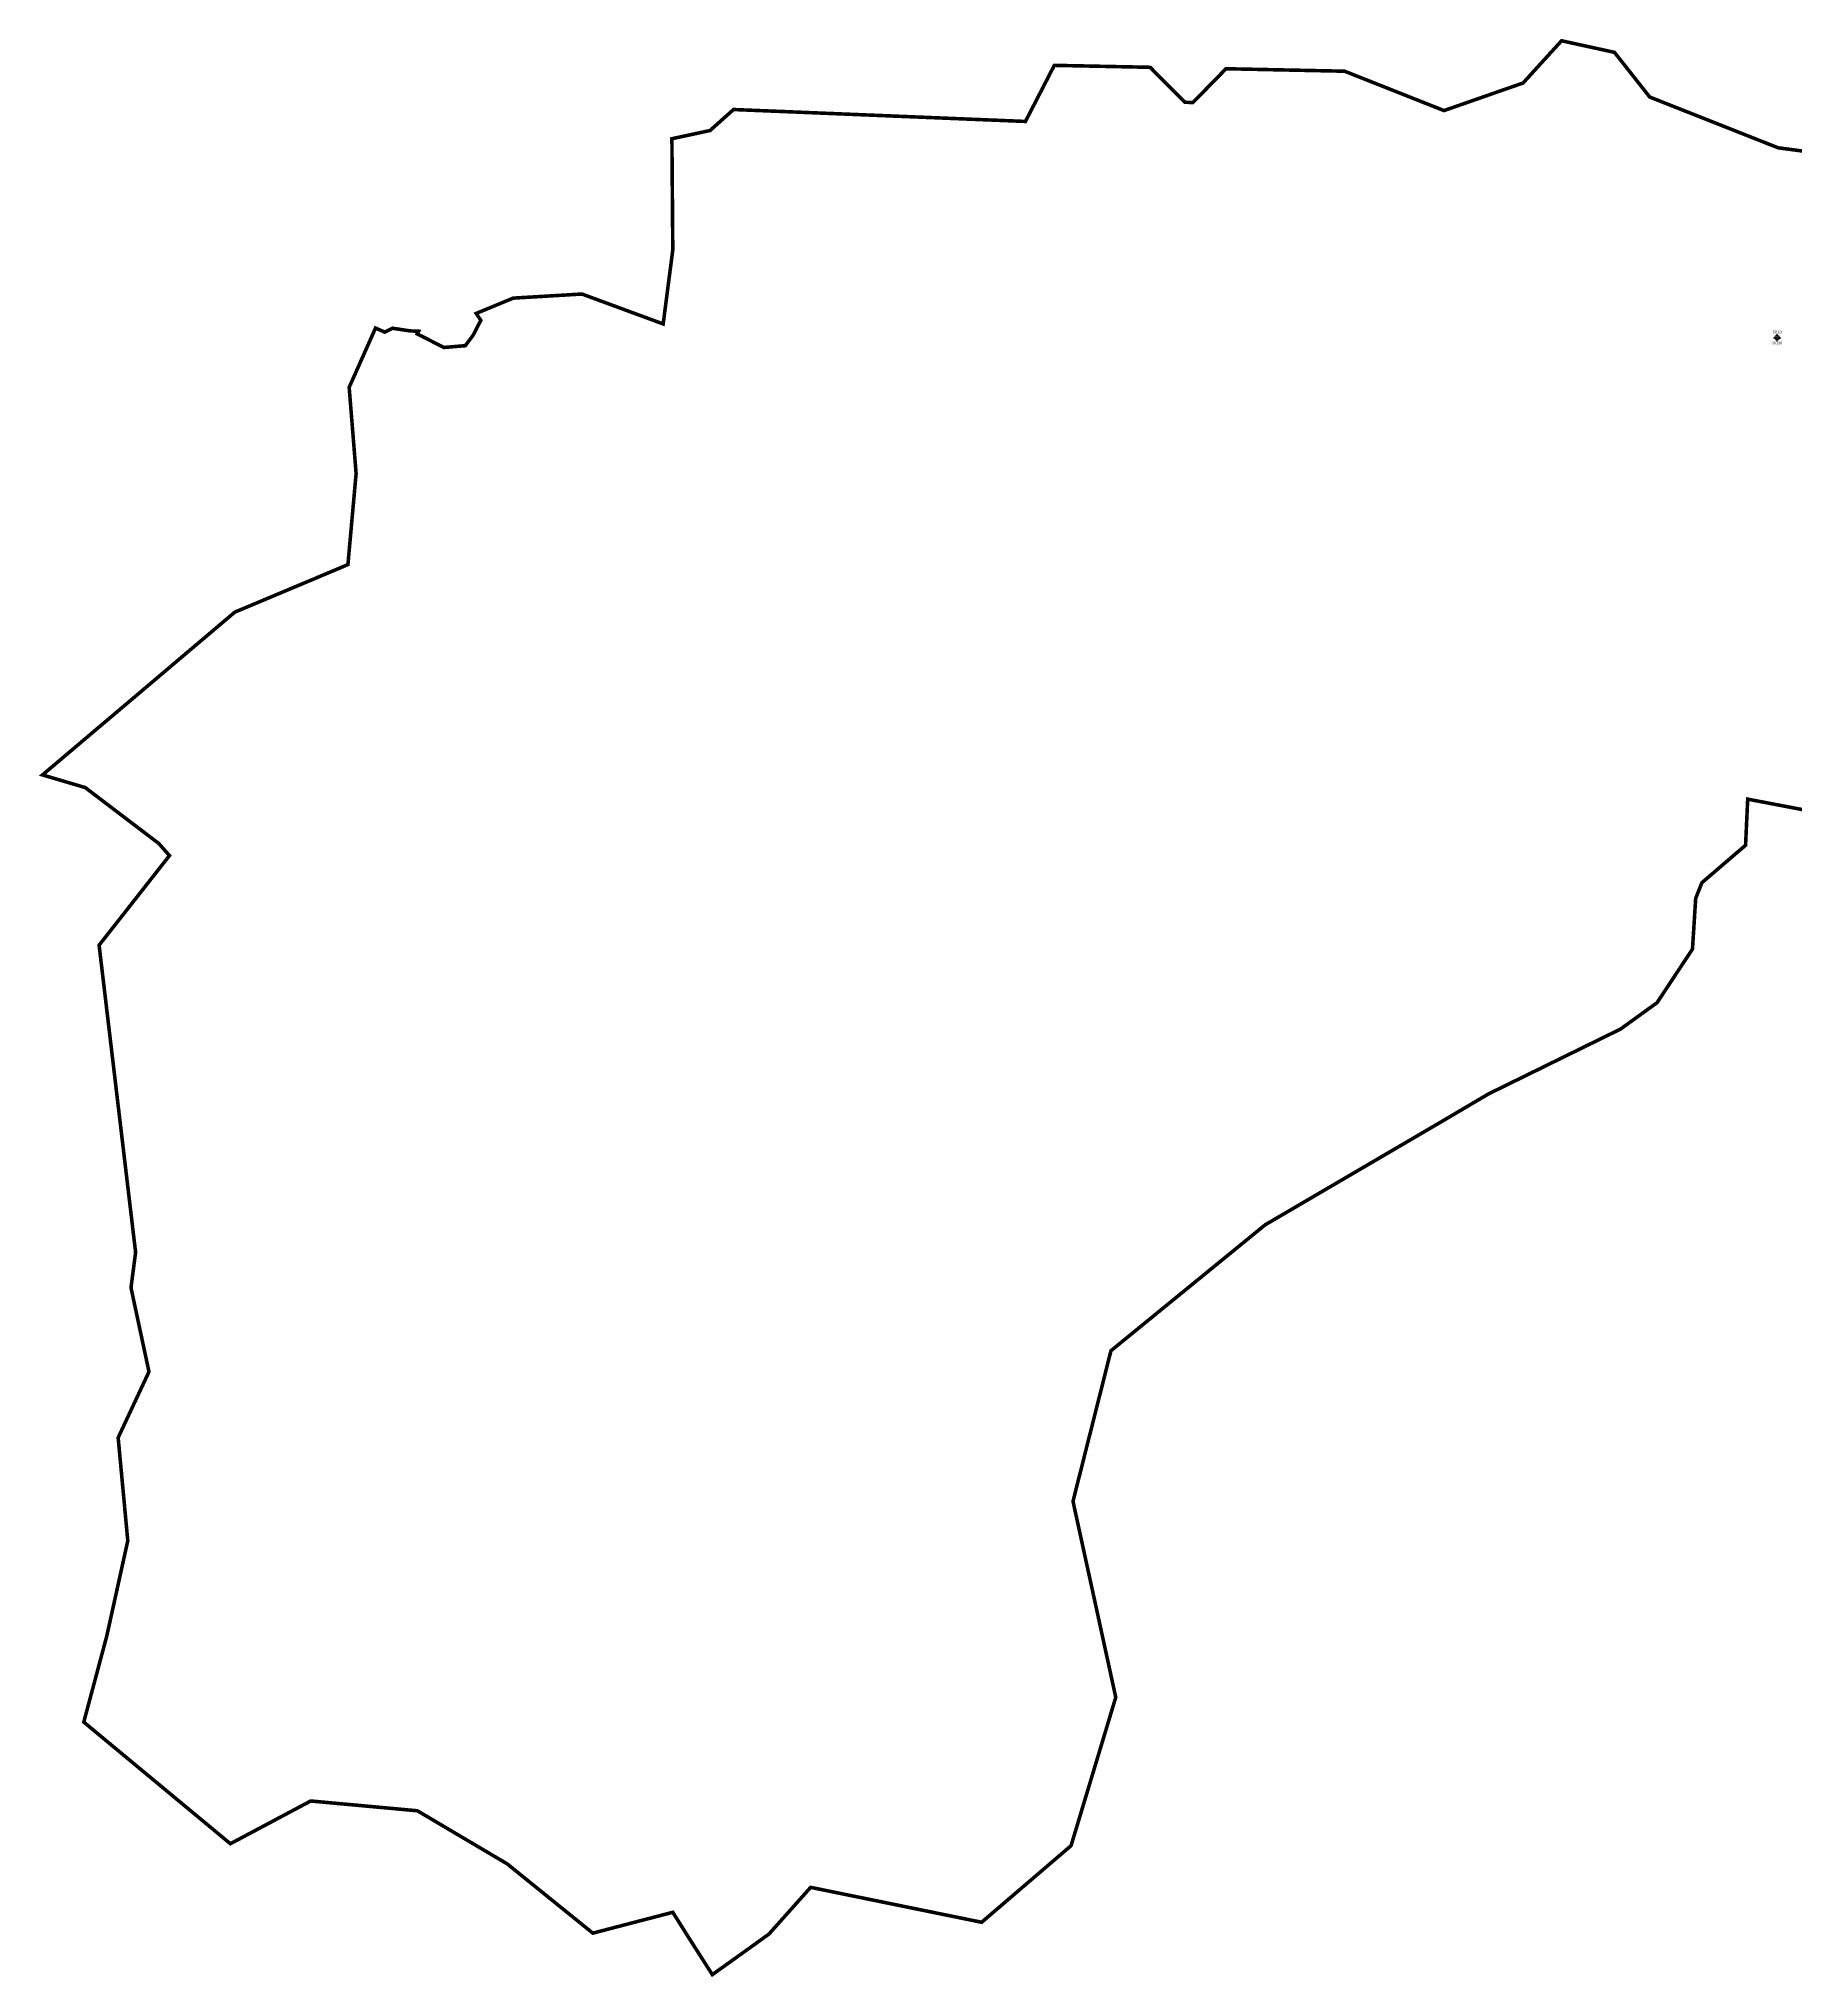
# Model space of a CAD drawing. Extents: x 246623 to 248613, y 375045 to 376133.
# Drawn here: x 246623 to 247609, y 375045 to 376133 of the extents above; entities that cross this region are included whole.
import ezdxf
from ezdxf.enums import TextEntityAlignment as Align

# ---------------------------------------------------------------- set-up
doc = ezdxf.new("R2010")
doc.units = 0
doc.header["$MEASUREMENT"] = 0
doc.linetypes.add('boundary', pattern=[170, 150, -4, 4, -4, 4, -4])
doc.layers.add('-00-경계_369-1 369 매입(20240430)', color=7, linetype='CONTINUOUS')
doc.layers.add('기준점', color=1, linetype='CONTINUOUS')
doc.styles.add('JKS_FONT', font='', dxfattribs={"height": 1.5})
doc.styles.get('JKS_FONT').set_extended_font_data('Expo M')

# ---------------------------------------------------------------- blocks, each defined once
blk = doc.blocks.new('기준점')
at = {"layer": '기준점', "linetype": 'Continuous'}
for p, q in [((-2.1, 0), (2.1, 0)), ((0, -2.1), (0, 2.1))]:
    blk.add_line(p, q, dxfattribs=at)
blk.add_circle((0, 0), 1.27, dxfattribs=at)

msp = doc.modelspace()

# ---------------------------------------------------------------- linework, layer by layer
at = {"layer": '-00-경계_369-1 369 매입(20240430)', "color": 1, "linetype": 'boundary', "const_width": 2}
msp.add_lwpolyline([(247627.1, 376068.3), (247599.2, 376072), (247527.1, 376100.5), (247507.3, 376125.6), (247477.6, 376132.1), (247456, 376108.4), (247411.6, 376092.9), (247355.8, 376115), (247289.2, 376116.4), (247270.6, 376097.4), (247266.1, 376097.6), (247246.6, 376117.2), (247192.8, 376118.3), (247176.6, 376086.8), (247012.7, 376093.5), (246999.5, 376081.7), (246978.1, 376077.1), (246978.6, 376014.7), (246973.7, 375977), (246973.2, 375973.1), (246927.6, 375989.9), (246889, 375987.6), (246868.2, 375979), (246870.8, 375975.1), (246866.5, 375966.8), (246862.1, 375960.9), (246850.1, 375959.9), (246835.1, 375967.5), (246835.9, 375969), (246831.1, 375969.2), (246821.2, 375970.7), (246816.9, 375968.5), (246811.7, 375970.8), (246796.9, 375937.5), (246800.8, 375889.1), (246796.2, 375838), (246777.5, 375830.1), (246732.7, 375811.3), (246698.2, 375782.1), (246686.3, 375772), (246624.7, 375719.9), (246648.7, 375712.8), (246690, 375681.4), (246696, 375674.6), (246656.5, 375624.3), (246677, 375451.8), (246674.4, 375432), (246684.5, 375384.8), (246667.2, 375347.8), (246672.6, 375289.9), (246660.8, 375236.4), (246647.9, 375188.1), (246730.2, 375119.8), (246775.3, 375143.8), (246835.2, 375138.3), (246885.6, 375108.5), (246933.7, 375069.6), (246978.6, 375081.3), (246987.4, 375067.3), (247000.8, 375046.3), (247022.2, 375061.6), (247032.6, 375069.1), (247056, 375095.3), (247152, 375075.7), (247202.2, 375118.7), (247227.3, 375202), (247215.4, 375256.6), (247204.1, 375308.3), (247203.3, 375312.1), (247224.6, 375396.6), (247311.2, 375467.3), (247411, 375525.7), (247436.6, 375540.8), (247510.7, 375577.2), (247531.2, 375592), (247551.1, 375622.1), (247552.9, 375650.6), (247556.4, 375659.4), (247580.9, 375680.4), (247582.1, 375706.3), (247627.6, 375697.6)], dxfattribs=at)

# ---------------------------------------------------------------- block references
at = {"layer": '기준점'}
msp.add_blockref('기준점', (247598.6, 375965.4), dxfattribs=at)

# ---------------------------------------------------------------- texts
at = {"layer": '기준점', "style": 'JKS_FONT', "width": 0.7}
msp.add_text('CP.10', height=1.5, dxfattribs=at).set_placement((247598.6, 375967.4), align=Align.BOTTOM_CENTER)
msp.add_text('86.108', height=1.5, dxfattribs=at).set_placement((247598.6, 375963.2), align=Align.TOP_CENTER)

doc.saveas('drawing.dxf')
